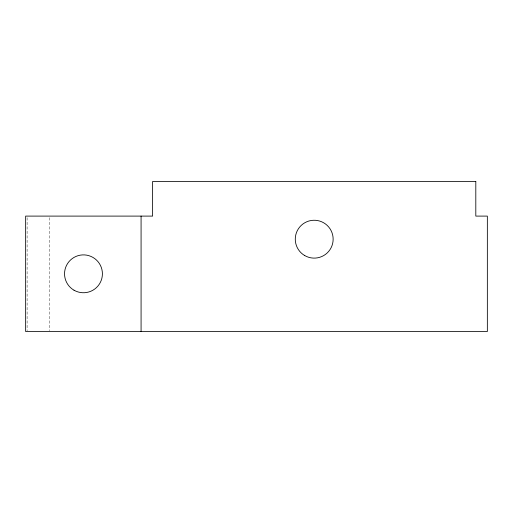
<?xml version="1.0" encoding="UTF-8"?>
<svg xmlns="http://www.w3.org/2000/svg" width="513" height="513" viewBox="0 0 513 513"><rect width="100%" height="100%" fill="white"/><g stroke="black" fill="none" stroke-linecap="round" stroke-linejoin="round"><path stroke-width="0.38" stroke-dasharray="2.56 1.92" d="M49.46 217.704L49.46 330.725M27.112 217.704L27.112 330.725"/><path stroke-width="0.77" d="M141.075 216.101L141.075 331.526M475.808 181.474L152.618 181.474L152.618 216.101L25.65 216.101L25.65 331.526L487.35 331.526L487.35 216.101L475.808 216.101L475.808 181.474M304.748 255.583A18.93 18.93 0 0 0 333.142 239.186A18.93 18.93 0 0 0 304.748 222.789A18.93 18.93 0 0 0 304.748 255.583M74.013 290.211A18.93 18.93 0 0 0 102.408 273.814A18.93 18.93 0 0 0 74.013 257.417A18.93 18.93 0 0 0 74.013 290.211"/></g></svg>
